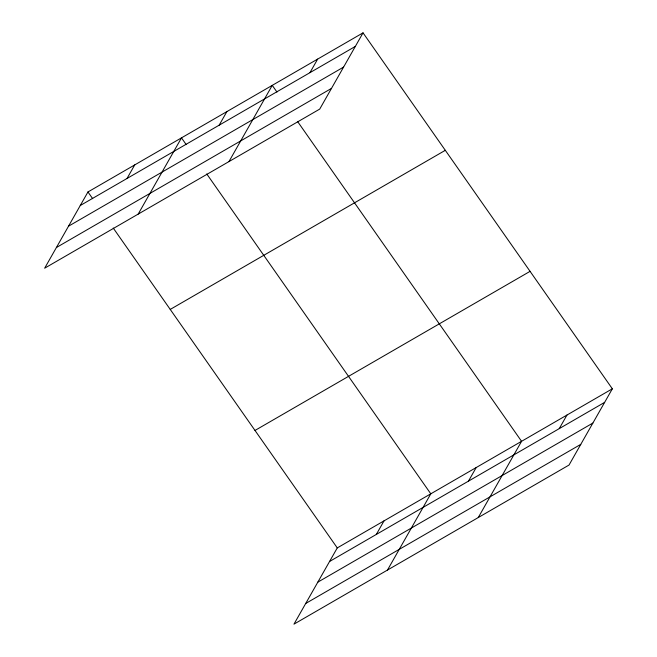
<?xml version="1.0" encoding="UTF-8"?>
<svg xmlns="http://www.w3.org/2000/svg" width="657" height="657" viewBox="0 0 657 657"><rect width="100%" height="100%" fill="white"/><g stroke="black" fill="none" stroke-linecap="round" stroke-linejoin="round"><path stroke-width="0.99" d="M363.034 32.85L87.964 191.959L44.66 268.196L319.729 109.087L363.034 32.85L612.34 388.804L569.036 465.041L293.966 624.15L337.271 547.913L612.34 388.804M127.023 178.474L134.726 164.907M138.184 214.1L181.488 137.863L186.194 144.573M219.167 125.175L226.879 111.608M228.956 161.589L272.261 85.353L276.967 92.07M309.94 72.672L317.651 59.105M376.33 534.428L384.033 520.861M387.49 570.054L430.795 493.818L206.758 173.941M468.474 481.129L476.185 467.562M478.263 517.552L521.568 441.315L297.531 121.438M559.247 428.627L566.958 415.06M80.261 205.526L355.33 46.417M68.509 226.205L343.578 67.096M56.403 247.517L331.473 88.408M170.237 309.422L445.306 150.313M254.998 430.45L530.076 271.341M329.568 561.48L604.637 402.371M317.816 582.159L592.885 423.051M305.71 603.471L580.78 444.362M87.964 191.959L92.67 198.669M113.234 228.036L337.271 547.913"/></g></svg>
